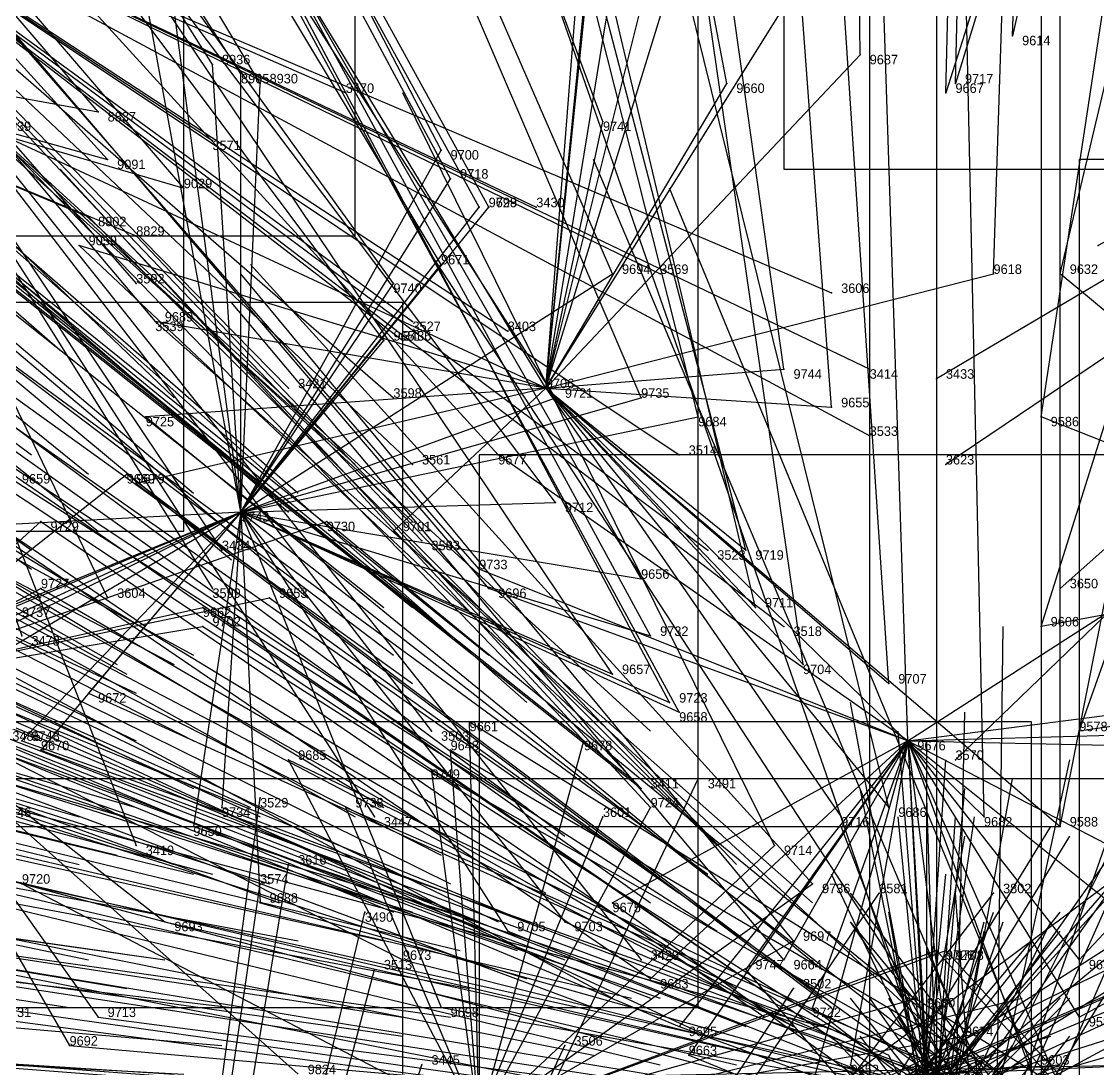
# Model space of a CAD drawing. Extents: x -0.5 to 0.59, y -0.5 to 0.59.
# Drawn here: x -0.096 to 0.017, y 0.0045 to 0.1145 of the extents above; entities that cross this region are included whole.
import ezdxf

# ---------------------------------------------------------------- set-up
doc = ezdxf.new("R2010")
doc.units = 0
for name, color, linetype in [('Clients', 3, 'CONTINUOUS'), ('Facilities', 3, 'CONTINUOUS'), ('Facilities_lines', 3, 'CONTINUOUS'), ('Min_max_boxes', 1, 'CONTINUOUS'), ('Normals', 1, 'CONTINUOUS'), ('Source_points', 5, 'CONTINUOUS'), ('Text', 3, 'CONTINUOUS')]:
    doc.layers.add(name, color=color, linetype=linetype)

msp = doc.modelspace()

# ---------------------------------------------------------------- linework, layer by layer
at = {"layer": 'Clients', "color": 5}
for p in [(0.008, 0.113, -0.283), (-0.008, 0.111, -0.278), (-0.076, 0.11, -0.334), (-0.073, 0.109, -0.328), (-0.071, 0.108, -0.324), (-0.022, 0.108, -0.275), (0.002, 0.108, -0.27), (-0.062, 0.107, -1.25), (0.001, 0.107, -0.268), (-0.088, 0.105, -0.342), (-0.035, 0.104, -0.274), (-0.076, 0.102, -1.25), (-0.052, 0.101, -0.283), (-0.087, 0.1, -0.331), (-0.051, 0.098, -0.277), (-0.079, 0.097, -0.313), (-0.048, 0.095, -0.267), (-0.047, 0.095, -0.266), (-0.042, 0.095, -1.25), (-0.089, 0.094, -0.322), (-0.084, 0.092, -0.313), (-0.09, 0.091, -0.32), (0.017, 0.091, -1.25), (-0.052, 0.089, -0.259), (-0.034, 0.088, -0.236), (-0.029, 0.088, -1.25), (0.006, 0.088, -0.222), (0.013, 0.088, -0.223), (-0.084, 0.087, -1.25), (-0.057, 0.087, -0.26), (-0.011, 0.086, -1.25), (-0.082, 0.083, -1.25), (-0.082, 0.083, -0.292), (-0.055, 0.083, -1.25), (-0.045, 0.082, -1.25), (-0.058, 0.081, -0.249), (-0.056, 0.081, -1.25), (-0.016, 0.078, -0.198), (-0.007, 0.078, -1.25), (0, 0.077, -1.25), (-0.068, 0.076, -1.25), (-0.057, 0.075, -1.25), (-0.04, 0.075, -0.213), (-0.031, 0.075, -0.204), (-0.011, 0.074, -0.187), (-0.083, 0.073, -0.276), (-0.025, 0.073, -0.192), (0.011, 0.073, -0.184), (-0.007, 0.071, -1.25), (-0.046, 0.069, -0.207), (-0.027, 0.069, -1.25), (-0.055, 0.068, -1.25), (0.001, 0.068, -1.25), (-0.085, 0.067, -0.271), (-0.084, 0.066, -0.267), (-0.04, 0.064, -0.188), (-0.094, 0.062, -0.28), (-0.064, 0.062, -0.222), (-0.057, 0.061, -0.208), (-0.054, 0.06, -1.25), (-0.075, 0.059, -1.25), (-0.024, 0.059, -1.25), (-0.02, 0.059, -0.155), (-0.048, 0.057, -0.188), (-0.031, 0.056, -0.161), (-0.094, 0.055, -0.273), (-0.076, 0.055, -1.25), (-0.047, 0.055, -0.18), (0.013, 0.055, -1.25), (-0.087, 0.054, -1.25), (-0.07, 0.054, -0.222), (-0.077, 0.053, -0.234), (-0.019, 0.053, -0.141), (-0.077, 0.051, -0.231), (-0.016, 0.051, -1.25), (0.011, 0.051, -0.131), (-0.096, 0.05, -1.25), (-0.03, 0.05, -0.145), (-0.014, 0.047, -0.122), (-0.034, 0.046, -0.142), (-0.005, 0.045, -0.114), (-0.089, 0.044, -0.247), (-0.028, 0.043, -0.128), (-0.027, 0.042, -0.125), (-0.049, 0.041, -0.159), (-0.053, 0.04, -1.25), (0.015, 0.04, -0.107), (-0.096, 0.039, -0.259), (-0.037, 0.039, -0.134), (-0.094, 0.038, -0.254), (-0.051, 0.038, -0.16), (-0.068, 0.037, -0.193), (0.002, 0.037, -1.25), (-0.053, 0.036, -0.161), (-0.031, 0.034, -1.25), (-0.025, 0.035, -1.25), (-0.071, 0.033, -1.25), (-0.075, 0.032, -0.205), (-0.062, 0.032, -0.174), (-0.03, 0.032, -0.11), (-0.005, 0.032, -0.08), (-0.059, 0.031, -1.25), (-0.035, 0.031, -1.25), (-0.01, 0.031, -0.082), (0.005, 0.031, -0.078), (-0.078, 0.03, -0.209), (0.013, 0.03, -0.083), (-0.084, 0.028, -1.25), (-0.017, 0.028, -0.081), (-0.068, 0.026, -1.25), (-0.096, 0.024, -0.248), (-0.071, 0.024, -1.25), (-0.013, 0.024, -0.068), (-0.006, 0.023, -1.25), (0.006, 0.023, -1.25), (-0.071, 0.022, -0.186), (-0.034, 0.022, -0.101), (-0.06, 0.021, -1.25), (-0.081, 0.02, -0.207), (-0.039, 0.02, -0.11), (-0.045, 0.019, -0.122), (-0.015, 0.018, -0.059), (0, 0.017, -0.042), (0.001, 0.017, -0.042), (-0.056, 0.016, -0.146), (-0.031, 0.016, -1.25), (-0.016, 0.016, -0.056), (0.015, 0.016, -0.056), (-0.059, 0.015, -1.25), (-0.02, 0.015, -0.063), (-0.03, 0.014, -0.082), (-0.015, 0.013, -1.25), (-0.002, 0.012, -0.03), (-0.052, 0.011, -0.132), (-0.013, 0.011, -0.043), (-0.088, 0.01, -0.221), (0.015, 0.01, -0.046), (-0.027, 0.009, -0.07), (0.003, 0.008, -0.022), (-0.091, 0.007, -0.229), (-0.039, 0.007, -1.25), (-0.026, 0.006, -0.067), (-0.054, 0.005, -1.25), (-0.009, 0.005, -0.026), (0.01, 0.005, -0.029)]:
    msp.add_point(p, dxfattribs=at)
at = {"layer": 'Facilities', "color": 3}
for p in [(-0.041, 0.076, -0.216), (-0.073, 0.063, -0.241), (-0.003, 0.039, -0.098)]:
    msp.add_point(p, dxfattribs=at)
at = {"layer": 'Facilities_lines', "color": 3}
for p, q in [((0.02, 0.167, -0.421), (0.001, 0.107, -0.268)), ((0.02, 0.167, -0.421), (0.002, 0.108, -0.27)), ((0.02, 0.167, -0.421), (0.008, 0.113, -0.283)), ((-0.041, 0.076, -0.216), (-0.034, 0.144, -0.369)), ((0.112, 0.143, -1.25), (0, 0.077, -1.25)), ((0.112, 0.143, -1.25), (0.001, 0.068, -1.25)), ((0.112, 0.143, -1.25), (0.002, 0.037, -1.25)), ((0.112, 0.143, -1.25), (0.013, 0.055, -1.25)), ((0.112, 0.143, -1.25), (0.017, 0.091, -1.25)), ((-0.041, 0.076, -0.216), (-0.035, 0.136, -0.351)), ((-0.126, 0.135, -1.25), (-0.045, 0.082, -1.25)), ((-0.126, 0.135, -1.25), (-0.031, 0.034, -1.25)), ((-0.126, 0.135, -1.25), (-0.007, 0.078, -1.25)), ((-0.126, 0.135, -1.25), (-0.084, 0.028, -1.25)), ((-0.126, 0.135, -1.25), (-0.031, 0.016, -1.25)), ((-0.126, 0.135, -1.25), (-0.068, 0.076, -1.25)), ((-0.126, 0.135, -1.25), (-0.042, 0.095, -1.25)), ((-0.126, 0.135, -1.25), (-0.075, 0.059, -1.25)), ((-0.126, 0.135, -1.25), (-0.056, 0.081, -1.25)), ((-0.126, 0.135, -1.25), (-0.059, 0.031, -1.25)), ((-0.126, 0.135, -1.25), (-0.062, 0.107, -1.25)), ((-0.126, 0.135, -1.25), (-0.096, 0.05, -1.25)), ((-0.126, 0.135, -1.25), (-0.053, 0.04, -1.25)), ((-0.126, 0.135, -1.25), (-0.027, 0.069, -1.25)), ((-0.126, 0.135, -1.25), (-0.016, 0.051, -1.25)), ((-0.126, 0.135, -1.25), (-0.024, 0.059, -1.25)), ((-0.126, 0.135, -1.25), (-0.055, 0.083, -1.25)), ((-0.126, 0.135, -1.25), (-0.007, 0.071, -1.25)), ((-0.126, 0.135, -1.25), (-0.082, 0.083, -1.25)), ((-0.126, 0.135, -1.25), (-0.055, 0.068, -1.25)), ((-0.126, 0.135, -1.25), (-0.029, 0.088, -1.25)), ((-0.126, 0.135, -1.25), (-0.076, 0.102, -1.25)), ((-0.126, 0.135, -1.25), (-0.054, 0.06, -1.25)), ((-0.126, 0.135, -1.25), (-0.084, 0.087, -1.25)), ((-0.126, 0.135, -1.25), (-0.057, 0.075, -1.25)), ((-0.126, 0.135, -1.25), (-0.076, 0.055, -1.25)), ((-0.126, 0.135, -1.25), (-0.087, 0.054, -1.25)), ((-0.126, 0.135, -1.25), (-0.011, 0.086, -1.25)), ((-0.041, 0.076, -0.216), (-0.032, 0.131, -0.337)), ((-0.041, 0.076, -0.216), (-0.025, 0.128, -0.325)), ((-0.041, 0.076, -0.216), (-0.037, 0.127, -0.331)), ((-0.073, 0.063, -0.241), (-0.081, 0.123, -0.368)), ((-0.041, 0.076, -0.216), (-0.03, 0.12, -0.309)), ((-0.073, 0.063, -0.241), (-0.083, 0.117, -0.358)), ((-0.041, 0.076, -0.216), (-0.016, 0.116, -0.292)), ((-0.137, 0.114, -0.445), (-0.084, 0.092, -0.313)), ((-0.137, 0.114, -0.445), (-0.088, 0.105, -0.342)), ((-0.137, 0.114, -0.445), (-0.089, 0.094, -0.322)), ((-0.137, 0.114, -0.445), (-0.079, 0.097, -0.313)), ((-0.137, 0.114, -0.445), (-0.087, 0.1, -0.331)), ((-0.041, 0.076, -0.216), (-0.008, 0.111, -0.278)), ((-0.073, 0.063, -0.241), (-0.076, 0.11, -0.334)), ((-0.073, 0.063, -0.241), (-0.073, 0.109, -0.328)), ((-0.073, 0.063, -0.241), (-0.071, 0.108, -0.324)), ((-0.041, 0.076, -0.216), (-0.022, 0.108, -0.275)), ((-0.041, 0.076, -0.216), (-0.099, 0.103, -0.357)), ((-0.041, 0.076, -0.216), (-0.035, 0.104, -0.274)), ((-0.073, 0.063, -0.241), (-0.052, 0.101, -0.283)), ((-0.073, 0.063, -0.241), (-0.051, 0.098, -0.277)), ((-0.073, 0.063, -0.241), (-0.048, 0.095, -0.267)), ((-0.073, 0.063, -0.241), (-0.047, 0.095, -0.266)), ((-0.041, 0.076, -0.216), (-0.09, 0.091, -0.32)), ((-0.073, 0.063, -0.241), (-0.052, 0.089, -0.259)), ((-0.073, 0.063, -0.241), (-0.034, 0.088, -0.236)), ((-0.041, 0.076, -0.216), (0.006, 0.088, -0.222)), ((0.049, 0.058, -0.189), (0.013, 0.088, -0.223)), ((-0.073, 0.063, -0.241), (-0.057, 0.087, -0.26)), ((-0.041, 0.076, -0.216), (-0.082, 0.083, -0.292)), ((-0.073, 0.063, -0.241), (-0.058, 0.081, -0.249)), ((-0.041, 0.076, -0.216), (-0.016, 0.078, -0.198)), ((-0.041, 0.076, -0.216), (-0.084, 0.066, -0.267)), ((-0.041, 0.076, -0.216), (-0.083, 0.073, -0.276)), ((-0.041, 0.076, -0.216), (-0.057, 0.061, -0.208)), ((-0.041, 0.076, -0.216), (-0.011, 0.074, -0.187)), ((-0.041, 0.076, -0.216), (0.013, 0.03, -0.083)), ((-0.041, 0.076, -0.216), (-0.005, 0.032, -0.08)), ((-0.041, 0.076, -0.216), (-0.014, 0.047, -0.122)), ((-0.041, 0.076, -0.216), (0.005, 0.031, -0.078)), ((-0.041, 0.076, -0.216), (-0.005, 0.045, -0.114)), ((-0.041, 0.076, -0.216), (-0.019, 0.053, -0.141)), ((-0.041, 0.076, -0.216), (-0.01, 0.031, -0.082)), ((-0.041, 0.076, -0.216), (-0.02, 0.059, -0.155)), ((-0.073, 0.063, -0.241), (-0.04, 0.075, -0.213)), ((-0.073, 0.063, -0.241), (-0.031, 0.075, -0.204)), ((-0.073, 0.063, -0.241), (-0.025, 0.073, -0.192)), ((0.049, 0.058, -0.189), (0.011, 0.073, -0.184)), ((-0.003, 0.039, -0.098), (-0.046, 0.069, -0.207)), ((-0.113, 0.045, -0.304), (-0.085, 0.067, -0.271)), ((-0.003, 0.039, -0.098), (0.039, 0.066, -0.19)), ((-0.073, 0.063, -0.241), (-0.04, 0.064, -0.188)), ((-0.073, 0.063, -0.241), (-0.129, 0.06, -0.355)), ((-0.073, 0.063, -0.241), (-0.122, 0.043, -0.324)), ((-0.073, 0.063, -0.241), (-0.116, 0.045, -0.312)), ((-0.073, 0.063, -0.241), (-0.116, 0.042, -0.309)), ((-0.073, 0.063, -0.241), (-0.108, 0.047, -0.295)), ((-0.073, 0.063, -0.241), (-0.107, 0.043, -0.287)), ((-0.073, 0.063, -0.241), (-0.096, 0.039, -0.259)), ((-0.073, 0.063, -0.241), (-0.094, 0.038, -0.254)), ((-0.073, 0.063, -0.241), (-0.089, 0.044, -0.247)), ((-0.073, 0.063, -0.241), (-0.078, 0.03, -0.209)), ((-0.073, 0.063, -0.241), (-0.075, 0.032, -0.205)), ((-0.073, 0.063, -0.241), (-0.071, 0.022, -0.186)), ((-0.073, 0.063, -0.241), (-0.052, 0.011, -0.132)), ((-0.073, 0.063, -0.241), (-0.034, 0.046, -0.142)), ((-0.073, 0.063, -0.241), (-0.031, 0.056, -0.161)), ((-0.073, 0.063, -0.241), (-0.027, 0.042, -0.125)), ((-0.073, 0.063, -0.241), (-0.028, 0.043, -0.128)), ((-0.073, 0.063, -0.241), (-0.03, 0.05, -0.145)), ((-0.073, 0.063, -0.241), (-0.039, 0.02, -0.11)), ((-0.073, 0.063, -0.241), (-0.045, 0.019, -0.122)), ((-0.113, 0.045, -0.304), (-0.094, 0.062, -0.28)), ((-0.113, 0.045, -0.304), (-0.064, 0.062, -0.222)), ((0.049, 0.058, -0.189), (0.011, 0.051, -0.131)), ((-0.003, 0.039, -0.098), (-0.048, 0.057, -0.188)), ((-0.113, 0.045, -0.304), (-0.094, 0.055, -0.273)), ((-0.003, 0.039, -0.098), (-0.047, 0.055, -0.18)), ((-0.113, 0.045, -0.304), (-0.07, 0.054, -0.222)), ((-0.113, 0.045, -0.304), (-0.077, 0.053, -0.234)), ((-0.113, 0.045, -0.304), (-0.077, 0.051, -0.231)), ((0.081, 0.05, -0.238), (0.015, 0.04, -0.107)), ((-0.113, 0.045, -0.304), (-0.056, 0.016, -0.146)), ((-0.113, 0.045, -0.304), (-0.091, 0.007, -0.229)), ((-0.113, 0.045, -0.304), (-0.081, 0.02, -0.207)), ((-0.113, 0.045, -0.304), (-0.088, 0.01, -0.221)), ((-0.113, 0.045, -0.304), (-0.067, 0.004, -0.168)), ((-0.003, 0.039, -0.098), (0.036, 0.044, -0.141)), ((-0.048, -0.001, -0.119), (-0.049, 0.041, -0.159)), ((-0.003, 0.039, -0.098), (0.034, 0.04, -0.13)), ((-0.048, -0.001, -0.119), (-0.037, 0.039, -0.134)), ((-0.003, 0.039, -0.098), (-0.034, 0.022, -0.101)), ((-0.003, 0.039, -0.098), (-0.03, 0.014, -0.082)), ((-0.003, 0.039, -0.098), (-0.027, 0.009, -0.07)), ((-0.003, 0.039, -0.098), (-0.026, 0.006, -0.067)), ((-0.003, 0.039, -0.098), (-0.02, 0.015, -0.063)), ((-0.003, 0.039, -0.098), (-0.016, 0.016, -0.056)), ((-0.003, 0.039, -0.098), (-0.013, 0.011, -0.043)), ((-0.003, 0.039, -0.098), (-0.013, 0.003, -0.034)), ((-0.003, 0.039, -0.098), (-0.009, 0.005, -0.026)), ((-0.003, 0.039, -0.098), (0.015, 0.01, -0.046)), ((-0.003, 0.039, -0.098), (0.015, 0.016, -0.056)), ((-0.003, 0.039, -0.098), (0.022, 0.019, -0.072)), ((-0.003, 0.039, -0.098), (0.041, 0.038, -0.139)), ((-0.003, 0.039, -0.098), (0.022, 0.026, -0.085)), ((-0.003, 0.039, -0.098), (0.004, -0.016, -0.041)), ((-0.003, 0.039, -0.098), (0, -0.013, -0.033)), ((-0.003, 0.039, -0.098), (-0.001, 0.001, -0.002)), ((-0.003, 0.039, -0.098), (0.015, -0.002, -0.038)), ((-0.003, 0.039, -0.098), (0.013, -0.004, -0.035)), ((-0.048, -0.001, -0.119), (-0.051, 0.038, -0.16)), ((-0.048, -0.001, -0.119), (-0.068, 0.037, -0.193)), ((-0.048, -0.001, -0.119), (-0.053, 0.036, -0.161)), ((-0.089, -0.1, -1.25), (-0.025, 0.035, -1.25)), ((-0.089, -0.1, -1.25), (-0.071, 0.033, -1.25)), ((-0.048, -0.001, -0.119), (-0.062, 0.032, -0.174)), ((-0.048, -0.001, -0.119), (-0.03, 0.032, -0.11)), ((-0.089, -0.1, -1.25), (-0.035, 0.031, -1.25)), ((-0.048, -0.001, -0.119), (-0.017, 0.028, -0.081)), ((-0.089, -0.1, -1.25), (-0.068, 0.026, -1.25)), ((-0.048, -0.001, -0.119), (-0.096, 0.024, -0.248)), ((-0.089, -0.1, -1.25), (-0.071, 0.024, -1.25)), ((-0.048, -0.001, -0.119), (-0.013, 0.024, -0.068)), ((-0.089, -0.1, -1.25), (-0.006, 0.023, -1.25)), ((-0.089, -0.1, -1.25), (0.006, 0.023, -1.25)), ((-0.089, -0.1, -1.25), (-0.06, 0.021, -1.25)), ((-0.048, -0.001, -0.119), (-0.015, 0.018, -0.059)), ((-0.048, -0.001, -0.119), (0.001, 0.017, -0.042)), ((-0.048, -0.001, -0.119), (0, 0.017, -0.042)), ((-0.089, -0.1, -1.25), (-0.059, 0.015, -1.25)), ((-0.089, -0.1, -1.25), (-0.015, 0.013, -1.25)), ((-0.048, -0.001, -0.119), (-0.002, 0.012, -0.03)), ((-0.048, -0.001, -0.119), (0.003, 0.008, -0.022)), ((-0.089, -0.1, -1.25), (-0.039, 0.007, -1.25)), ((-0.089, -0.1, -1.25), (-0.054, 0.005, -1.25)), ((-0.048, -0.001, -0.119), (0.01, 0.005, -0.029))]:
    msp.add_line(p, q, dxfattribs=at)
at = {"layer": 'Min_max_boxes', "color": 1}
for p, q in [((0, 0.275, -1.25), (0, -0.004, -1.25)), ((0, 0.275, -1.25), (0, -0.004, -1.25)), ((-0.016, 0.214, -0.553), (-0.016, 0.099, -0.553)), ((-0.016, 0.214, -0.259), (-0.016, 0.099, -0.259)), ((-0.061, 0.092, -0.612), (-0.061, 0.207, -0.612)), ((-0.061, 0.092, -0.347), (-0.061, 0.207, -0.347)), ((-0.007, -0.033, -1.25), (-0.007, 0.196, -1.25)), ((-0.007, -0.033, -1.25), (-0.007, 0.196, -1.25)), ((-0.079, 0.061, -0.557), (-0.079, 0.175, -0.557)), ((-0.079, 0.061, -0.293), (-0.079, 0.175, -0.293)), ((0.013, 0.03, -0.369), (0.013, 0.144, -0.369)), ((0.013, 0.03, -0.078), (0.013, 0.144, -0.078)), ((0.011, 0.13, -0.354), (0.011, -0.015, -0.354)), ((0.011, 0.13, -0.056), (0.011, -0.015, -0.056)), ((-0.025, 0.011, -0.368), (-0.025, 0.123, -0.368)), ((-0.025, 0.011, -0.11), (-0.025, 0.123, -0.11)), ((0.142, 0.1, -0.4), (0.015, 0.1, -0.4)), ((0.015, 0.1, -0.4), (0.015, 0.001, -0.4)), ((0.142, 0.1, -0.107), (0.015, 0.1, -0.107)), ((0.015, 0.1, -0.107), (0.015, 0.001, -0.107)), ((0.015, 0.1, -0.4), (0.015, 0.1, -0.107)), ((-0.016, 0.099, -0.553), (0.069, 0.099, -0.553)), ((-0.016, 0.099, -0.259), (0.069, 0.099, -0.259)), ((-0.016, 0.099, -0.553), (-0.016, 0.099, -0.259)), ((-0.163, 0.092, -0.612), (-0.061, 0.092, -0.612)), ((-0.163, 0.092, -0.347), (-0.061, 0.092, -0.347)), ((-0.061, 0.092, -0.612), (-0.061, 0.092, -0.347)), ((-0.056, 0.085, -0.466), (-0.18, 0.085, -0.466)), ((-0.056, 0.085, -0.146), (-0.18, 0.085, -0.146)), ((-0.056, 0.004, -0.466), (-0.056, 0.085, -0.466)), ((-0.056, 0.004, -0.146), (-0.056, 0.085, -0.146)), ((-0.056, 0.085, -0.466), (-0.056, 0.085, -0.146)), ((0.041, 0.069, -0.207), (-0.048, 0.069, -0.207)), ((-0.048, 0.069, -0.207), (-0.048, -0.016, -0.207)), ((0.041, 0.069, -0.002), (-0.048, 0.069, -0.002)), ((-0.048, 0.069, -0.002), (-0.048, -0.016, -0.002)), ((-0.048, 0.069, -0.207), (-0.048, 0.069, -0.002)), ((-0.182, 0.061, -0.557), (-0.079, 0.061, -0.557)), ((-0.182, 0.061, -0.293), (-0.079, 0.061, -0.293)), ((-0.079, 0.061, -0.557), (-0.079, 0.061, -0.293)), ((0.01, 0.041, -0.253), (-0.097, 0.041, -0.253)), ((0.01, 0.041, -0.022), (-0.097, 0.041, -0.022)), ((0.01, -0.029, -0.253), (0.01, 0.041, -0.253)), ((0.01, -0.029, -0.022), (0.01, 0.041, -0.022)), ((0.01, 0.041, -0.253), (0.01, 0.041, -0.022)), ((0.104, 0.035, -1.25), (-0.259, 0.035, -1.25)), ((0.104, 0.035, -1.25), (-0.259, 0.035, -1.25)), ((-0.099, 0.03, -0.369), (0.013, 0.03, -0.369)), ((-0.099, 0.03, -0.078), (0.013, 0.03, -0.078)), ((0.013, 0.03, -0.369), (0.013, 0.03, -0.078)), ((-0.129, 0.011, -0.368), (-0.025, 0.011, -0.368)), ((-0.129, 0.011, -0.11), (-0.025, 0.011, -0.11)), ((-0.025, 0.011, -0.368), (-0.025, 0.011, -0.11))]:
    msp.add_line(p, q, dxfattribs=at)
at = {"layer": 'Normals', "color": 1}
for p, q in [((0.008, 0.113, -0.283), (0.011, 0.204, -0.242)), ((-0.008, 0.111, -0.278), (-0.009, 0.201, -0.235)), ((-0.022, 0.108, -0.275), (-0.039, 0.198, -0.234)), ((0.001, 0.107, -0.268), (0.003, 0.198, -0.226)), ((0.002, 0.108, -0.27), (0.004, 0.198, -0.227)), ((-0.035, 0.104, -0.274), (-0.067, 0.19, -0.234)), ((-0.076, 0.11, -0.334), (-0.125, 0.188, -0.295)), ((-0.073, 0.109, -0.328), (-0.123, 0.187, -0.289)), ((-0.071, 0.108, -0.324), (-0.118, 0.187, -0.284)), ((-0.052, 0.101, -0.283), (-0.094, 0.182, -0.243)), ((-0.051, 0.098, -0.277), (-0.095, 0.18, -0.239)), ((0.006, 0.088, -0.222), (0.009, 0.18, -0.181)), ((-0.048, 0.095, -0.267), (-0.093, 0.177, -0.23)), ((-0.047, 0.095, -0.266), (-0.092, 0.177, -0.23)), ((0.013, 0.088, -0.223), (0.034, 0.177, -0.182)), ((-0.088, 0.105, -0.342), (-0.148, 0.175, -0.304)), ((-0.034, 0.088, -0.236), (-0.071, 0.173, -0.199)), ((-0.016, 0.078, -0.198), (-0.029, 0.17, -0.163)), ((-0.052, 0.089, -0.259), (-0.1, 0.169, -0.223)), ((-0.087, 0.1, -0.331), (-0.149, 0.168, -0.293)), ((-0.011, 0.074, -0.187), (-0.018, 0.168, -0.153)), ((-0.079, 0.097, -0.313), (-0.139, 0.167, -0.274)), ((-0.025, 0.073, -0.192), (-0.048, 0.164, -0.158)), ((0.011, 0.073, -0.184), (0.025, 0.165, -0.148)), ((-0.057, 0.087, -0.26), (-0.111, 0.162, -0.222)), ((-0.031, 0.075, -0.204), (-0.067, 0.159, -0.163)), ((-0.058, 0.081, -0.249), (-0.114, 0.156, -0.213)), ((-0.041, 0.076, -0.216), (-0.089, 0.155, -0.178)), ((-0.04, 0.075, -0.213), (-0.09, 0.153, -0.175)), ((-0.02, 0.059, -0.155), (-0.043, 0.147, -0.115)), ((-0.16, 0.146, -0.542), (-0.092, 0.083, -0.58)), ((-0.019, 0.053, -0.141), (-0.04, 0.142, -0.1)), ((-0.162, 0.141, -0.536), (-0.092, 0.08, -0.574)), ((-0.147, 0.139, -0.506), (-0.08, 0.075, -0.543)), ((-0.046, 0.069, -0.207), (-0.108, 0.137, -0.168)), ((-0.04, 0.064, -0.188), (-0.095, 0.137, -0.147)), ((-0.014, 0.047, -0.122), (-0.027, 0.137, -0.082)), ((0.011, 0.051, -0.131), (0.038, 0.137, -0.087)), ((-0.031, 0.056, -0.161), (-0.077, 0.136, -0.121)), ((-0.005, 0.045, -0.114), (-0.011, 0.136, -0.072)), ((-0.03, 0.05, -0.145), (-0.074, 0.131, -0.106)), ((-0.003, 0.039, -0.098), (-0.006, 0.131, -0.06)), ((-0.13, 0.13, -0.46), (-0.061, 0.068, -0.496)), ((0.015, 0.04, -0.107), (0.046, 0.128, -0.071)), ((-0.048, 0.057, -0.188), (-0.109, 0.127, -0.149)), ((-0.137, 0.126, -0.466), (-0.067, 0.065, -0.502)), ((-0.161, 0.125, -0.51), (-0.089, 0.067, -0.547)), ((-0.149, 0.125, -0.486), (-0.078, 0.065, -0.524)), ((-0.123, 0.125, -0.439), (-0.055, 0.062, -0.476)), ((-0.169, 0.124, -0.525), (-0.095, 0.069, -0.563)), ((-0.139, 0.124, -0.465), (-0.068, 0.063, -0.501)), ((-0.047, 0.055, -0.18), (-0.106, 0.124, -0.14)), ((-0.028, 0.043, -0.128), (-0.071, 0.124, -0.088)), ((-0.027, 0.042, -0.125), (-0.071, 0.123, -0.086)), ((0.005, 0.031, -0.078), (0.003, 0.123, -0.038)), ((-0.034, 0.046, -0.142), (-0.085, 0.122, -0.103)), ((-0.005, 0.032, -0.08), (-0.027, 0.121, -0.04)), ((0.013, 0.03, -0.083), (0.031, 0.121, -0.043)), ((-0.161, 0.119, -0.501), (-0.088, 0.061, -0.537)), ((-0.145, 0.117, -0.467), (-0.074, 0.058, -0.503)), ((-0.01, 0.031, -0.082), (-0.04, 0.117, -0.039)), ((-0.137, 0.114, -0.445), (-0.066, 0.054, -0.482)), ((-0.171, 0.113, -0.513), (-0.095, 0.059, -0.55)), ((-0.127, 0.112, -0.423), (-0.055, 0.053, -0.46)), ((-0.171, 0.111, -0.509), (-0.095, 0.057, -0.546)), ((-0.131, 0.111, -0.428), (-0.058, 0.053, -0.465)), ((-0.124, 0.11, -0.413), (-0.052, 0.051, -0.45)), ((-0.123, 0.108, -0.41), (-0.051, 0.05, -0.447)), ((-0.062, 0.107, -1.25), (-0.062, 0.107, -1.15)), ((-0.017, 0.028, -0.081), (-0.056, 0.107, -0.035)), ((-0.119, 0.106, -0.399), (-0.047, 0.048, -0.437)), ((-0.159, 0.103, -0.473), (-0.083, 0.051, -0.512)), ((-0.131, 0.104, -0.417), (-0.057, 0.048, -0.454)), ((-0.112, 0.104, -0.382), (-0.043, 0.043, -0.421)), ((-0.037, 0.039, -0.134), (-0.1, 0.104, -0.093)), ((-0.099, 0.103, -0.357), (-0.03, 0.04, -0.394)), ((-0.076, 0.102, -1.25), (-0.076, 0.102, -1.15)), ((-0.175, 0.1, -0.504), (-0.094, 0.054, -0.542)), ((0.003, 0.008, -0.022), (-0.036, 0.1, -0.008)), ((-0.13, 0.099, -0.408), (-0.055, 0.045, -0.445)), ((-0.03, 0.032, -0.11), (-0.092, 0.099, -0.069)), ((0.01, 0.005, -0.029), (-0.028, 0.097, -0.015)), ((-0.042, 0.095, -1.25), (-0.042, 0.095, -1.15)), ((-0.089, 0.094, -0.322), (-0.023, 0.028, -0.361)), ((-0.105, 0.093, -0.35), (-0.032, 0.035, -0.387)), ((-0.166, 0.092, -0.475), (-0.086, 0.047, -0.514)), ((-0.159, 0.092, -0.46), (-0.078, 0.048, -0.498)), ((-0.104, 0.092, -0.347), (-0.031, 0.034, -0.383)), ((-0.084, 0.092, -0.313), (-0.021, 0.026, -0.352)), ((-0.166, 0.091, -0.473), (-0.085, 0.046, -0.511)), ((-0.09, 0.091, -0.32), (-0.023, 0.028, -0.358)), ((0.017, 0.091, -1.25), (0.017, 0.091, -1.15)), ((-0.162, 0.09, -0.462), (-0.08, 0.047, -0.501)), ((-0.002, 0.012, -0.03), (-0.053, 0.09, 0.005)), ((-0.013, 0.024, -0.068), (-0.072, 0.089, -0.021)), ((0.01, -0.003, -0.025), (0.05, 0.089, -0.022)), ((-0.015, 0.018, -0.059), (-0.073, 0.088, -0.016)), ((-0.029, 0.088, -1.25), (-0.029, 0.088, -1.15)), ((-0.084, 0.087, -1.25), (-0.084, 0.087, -1.15)), ((-0.011, 0.086, -1.25), (-0.011, 0.086, -1.15)), ((0.015, 0.016, -0.056), (0.081, 0.087, -0.029)), ((-0.127, 0.085, -0.383), (-0.05, 0.034, -0.42)), ((-0.016, 0.016, -0.056), (-0.074, 0.085, -0.013)), ((-0.113, 0.084, -0.353), (-0.039, 0.029, -0.391)), ((-0.168, 0.083, -0.469), (-0.084, 0.044, -0.507)), ((-0.12, 0.083, -0.365), (-0.043, 0.032, -0.403)), ((-0.082, 0.083, -1.25), (-0.082, 0.083, -1.15)), ((-0.082, 0.083, -0.292), (-0.013, 0.022, -0.331)), ((-0.055, 0.083, -1.25), (-0.055, 0.083, -1.15)), ((-0.045, 0.082, -1.25), (-0.045, 0.082, -1.15)), ((-0.16, 0.081, -0.448), (-0.078, 0.039, -0.486)), ((-0.056, 0.081, -1.25), (-0.056, 0.081, -1.15)), ((-0.138, 0.08, -0.398), (-0.058, 0.032, -0.434)), ((-0.099, 0.08, -0.318), (-0.024, 0.025, -0.354)), ((-0.168, 0.079, -0.463), (-0.084, 0.039, -0.501)), ((-0.104, 0.077, -0.323), (-0.027, 0.023, -0.358)), ((-0.007, 0.078, -1.25), (-0.007, 0.078, -1.15)), ((0, 0.077, -1.25), (0, 0.077, -1.15)), ((-0.142, 0.076, -0.403), (-0.061, 0.031, -0.44)), ((-0.106, 0.076, -0.326), (-0.03, 0.022, -0.361)), ((-0.068, 0.076, -1.25), (-0.068, 0.076, -1.15)), ((-0.179, 0.075, -0.486), (-0.094, 0.039, -0.523)), ((-0.057, 0.075, -1.25), (-0.057, 0.075, -1.15)), ((-0.162, 0.074, -0.444), (-0.078, 0.034, -0.482)), ((-0.083, 0.073, -0.276), (-0.012, 0.015, -0.315)), ((-0.007, 0.071, -1.25), (-0.007, 0.071, -1.15)), ((-0.157, 0.07, -0.429), (-0.072, 0.032, -0.467)), ((-0.155, 0.069, -0.425), (-0.071, 0.031, -0.462)), ((-0.135, 0.069, -0.379), (-0.052, 0.027, -0.415)), ((-0.122, 0.069, -0.35), (-0.041, 0.023, -0.387)), ((-0.101, 0.069, -0.306), (-0.023, 0.019, -0.343)), ((-0.027, 0.069, -1.25), (-0.027, 0.069, -1.15)), ((-0.055, 0.068, -1.25), (-0.055, 0.068, -1.15)), ((0.001, 0.068, -1.25), (0.001, 0.068, -1.15)), ((-0.097, 0.067, -0.294), (-0.02, 0.014, -0.331)), ((-0.085, 0.067, -0.271), (-0.012, 0.012, -0.311)), ((-0.084, 0.066, -0.267), (-0.011, 0.011, -0.308)), ((-0.134, 0.065, -0.373), (-0.051, 0.024, -0.409)), ((-0.03, 0.014, -0.082), (-0.102, 0.063, -0.033)), ((-0.073, 0.063, -0.241), (0, 0.006, -0.278)), ((-0.094, 0.062, -0.28), (-0.018, 0.01, -0.321)), ((-0.064, 0.062, -0.222), (0.008, 0.003, -0.259)), ((-0.129, 0.06, -0.355), (-0.046, 0.02, -0.393)), ((-0.1, 0.061, -0.293), (-0.021, 0.013, -0.332)), ((-0.057, 0.061, -0.208), (0.01, -0.001, -0.249)), ((-0.054, 0.06, -1.25), (-0.054, 0.06, -1.15)), ((-0.138, 0.059, -0.375), (-0.053, 0.022, -0.412)), ((-0.075, 0.059, -1.25), (-0.075, 0.059, -1.15)), ((-0.024, 0.059, -1.25), (-0.024, 0.059, -1.15)), ((-0.174, 0.058, -0.458), (-0.084, 0.032, -0.495)), ((-0.18, 0.057, -0.472), (-0.09, 0.031, -0.508)), ((0.015, 0.01, -0.046), (0.101, 0.057, -0.026)), ((-0.143, 0.056, -0.385), (-0.057, 0.021, -0.422)), ((-0.134, 0.056, -0.362), (-0.048, 0.02, -0.399)), ((-0.116, 0.056, -0.321), (-0.034, 0.012, -0.359)), ((-0.168, 0.055, -0.441), (-0.08, 0.026, -0.478)), ((-0.129, 0.055, -0.351), (-0.043, 0.02, -0.388)), ((-0.094, 0.055, -0.273), (-0.015, 0.009, -0.312)), ((-0.076, 0.055, -1.25), (-0.076, 0.055, -1.15)), ((0.013, 0.055, -1.25), (0.013, 0.055, -1.15)), ((-0.156, 0.054, -0.413), (-0.069, 0.022, -0.45)), ((-0.087, 0.054, -1.25), (-0.087, 0.054, -1.15)), ((-0.07, 0.054, -0.222), (0.005, 0, -0.259)), ((-0.001, 0.001, -0.002), (0.084, 0.054, 0.002)), ((-0.134, 0.053, -0.359), (-0.047, 0.019, -0.396)), ((-0.077, 0.053, -0.234), (-0.001, 0.001, -0.273)), ((-0.158, 0.052, -0.417), (-0.07, 0.024, -0.454)), ((-0.097, 0.052, -0.276), (-0.015, 0.009, -0.314)), ((-0.077, 0.051, -0.231), (0, 0.002, -0.271)), ((-0.016, 0.051, -1.25), (-0.016, 0.051, -1.15)), ((0.006, -0.03, -0.077), (0.007, 0.051, -0.135)), ((-0.096, 0.05, -1.25), (-0.096, 0.05, -1.15)), ((-0.176, 0.049, -0.456), (-0.086, 0.027, -0.494)), ((-0.165, 0.049, -0.431), (-0.076, 0.025, -0.468)), ((-0.143, 0.049, -0.377), (-0.055, 0.021, -0.415)), ((-0.18, 0.048, -0.466), (-0.09, 0.026, -0.502)), ((-0.126, 0.048, -0.337), (-0.039, 0.016, -0.375)), ((-0.169, 0.047, -0.438), (-0.078, 0.025, -0.474)), ((-0.14, 0.047, -0.369), (-0.051, 0.021, -0.407)), ((-0.132, 0.047, -0.351), (-0.044, 0.017, -0.388)), ((-0.108, 0.047, -0.295), (-0.024, 0.008, -0.332)), ((-0.004, -0.034, -0.085), (0.024, 0.046, -0.139)), ((-0.116, 0.045, -0.312), (-0.03, 0.012, -0.35)), ((-0.113, 0.045, -0.304), (-0.027, 0.009, -0.341)), ((-0.122, 0.043, -0.324), (-0.036, 0.011, -0.362)), ((-0.107, 0.043, -0.287), (-0.02, 0.009, -0.324)), ((-0.089, 0.044, -0.247), (-0.005, 0.006, -0.288)), ((0.006, -0.037, -0.094), (-0.009, 0.043, -0.151)), ((-0.131, 0.042, -0.344), (-0.043, 0.014, -0.382)), ((-0.116, 0.042, -0.309), (-0.029, 0.012, -0.347)), ((-0.009, -0.031, -0.08), (0.036, 0.042, -0.131)), ((0.001, -0.044, -0.11), (0.003, 0.042, -0.162)), ((-0.049, 0.041, -0.159), (0.03, -0.008, -0.197)), ((-0.053, 0.04, -1.25), (-0.053, 0.04, -1.15)), ((0.003, -0.048, -0.119), (-0.004, 0.04, -0.168)), ((-0.141, 0.039, -0.366), (-0.05, 0.017, -0.402)), ((-0.096, 0.039, -0.259), (-0.009, 0.008, -0.298)), ((-0.001, -0.053, -0.132), (-0.001, 0.039, -0.171)), ((-0.148, 0.038, -0.382), (-0.058, 0.018, -0.42)), ((-0.094, 0.038, -0.254), (-0.008, 0.006, -0.295)), ((-0.051, 0.038, -0.16), (0.029, -0.009, -0.197)), ((-0.068, 0.037, -0.193), (0.014, -0.002, -0.235)), ((-0.005, -0.053, -0.133), (0.001, 0.037, -0.177)), ((-0.004, -0.046, -0.116), (0.014, 0.037, -0.168)), ((0.002, 0.037, -1.25), (0.002, 0.037, -1.15)), ((-0.053, 0.036, -0.161), (0.028, -0.01, -0.197)), ((-0.011, -0.004, -0.03), (0.075, 0.036, -0.062)), ((-0.18, 0.035, -0.458), (-0.089, 0.016, -0.495)), ((-0.158, 0.035, -0.405), (-0.067, 0.018, -0.443)), ((-0.031, 0.034, -1.25), (-0.031, 0.034, -1.15)), ((-0.025, 0.035, -1.25), (-0.025, 0.035, -1.15)), ((0.018, -0.052, -0.139), (-0.011, 0.034, -0.18)), ((-0.008, -0.053, -0.135), (0.008, 0.035, -0.178)), ((0.01, -0.055, -0.141), (-0.008, 0.034, -0.181)), ((-0.005, -0.056, -0.14), (0.003, 0.034, -0.182)), ((-0.122, 0.033, -0.316), (-0.032, 0.012, -0.354)), ((-0.101, 0.033, -0.266), (-0.012, 0.009, -0.305)), ((-0.071, 0.033, -1.25), (-0.071, 0.033, -1.15)), ((0.002, -0.06, -0.151), (-0.001, 0.033, -0.187)), ((-0.075, 0.032, -0.205), (0.01, 0, -0.245)), ((-0.062, 0.032, -0.174), (0.023, -0.005, -0.212)), ((-0.059, 0.031, -1.25), (-0.059, 0.031, -1.15)), ((-0.035, 0.031, -1.25), (-0.035, 0.031, -1.15)), ((-0.009, -0.059, -0.15), (0.004, 0.031, -0.192)), ((-0.004, -0.06, -0.15), (0.002, 0.031, -0.191)), ((0.005, -0.061, -0.152), (-0.004, 0.031, -0.191)), ((-0.14, 0.03, -0.359), (-0.049, 0.013, -0.395)), ((-0.078, 0.03, -0.209), (0.008, 0.001, -0.251)), ((-0.035, -0.047, -0.147), (0.012, 0.03, -0.189)), ((-0.029, -0.043, -0.13), (0.023, 0.03, -0.175)), ((0.023, -0.056, -0.152), (-0.01, 0.03, -0.189)), ((-0.173, 0.029, -0.438), (-0.081, 0.016, -0.476)), ((-0.172, 0.029, -0.436), (-0.081, 0.016, -0.474)), ((-0.033, -0.048, -0.147), (0.014, 0.029, -0.189)), ((-0.013, -0.063, -0.161), (0.003, 0.029, -0.197)), ((-0.176, 0.028, -0.445), (-0.085, 0.013, -0.483)), ((-0.111, 0.028, -0.285), (-0.021, 0.004, -0.323)), ((-0.084, 0.028, -1.25), (-0.084, 0.028, -1.15)), ((-0.033, -0.045, -0.14), (0.019, 0.028, -0.185)), ((-0.12, 0.027, -0.308), (-0.029, 0.005, -0.344)), ((-0.049, -0.026, -0.139), (0.022, 0.027, -0.184)), ((-0.038, -0.039, -0.136), (0.022, 0.027, -0.182)), ((-0.037, -0.04, -0.136), (0.021, 0.027, -0.182)), ((-0.022, -0.053, -0.145), (0.018, 0.027, -0.187)), ((-0.183, 0.025, -0.461), (-0.091, 0.011, -0.5)), ((-0.11, 0.026, -0.283), (-0.021, 0.005, -0.323)), ((-0.1, 0.025, -0.256), (-0.01, 0.004, -0.295)), ((-0.068, 0.026, -1.25), (-0.068, 0.026, -1.15)), ((-0.045, -0.023, -0.127), (0.03, 0.025, -0.172)), ((0.028, -0.057, -0.159), (-0.011, 0.025, -0.201)), ((-0.008, -0.069, -0.175), (0.001, 0.025, -0.208)), ((-0.148, 0.024, -0.375), (-0.056, 0.01, -0.411)), ((-0.126, 0.024, -0.322), (-0.036, 0.006, -0.36)), ((-0.096, 0.024, -0.248), (-0.006, 0.004, -0.286)), ((-0.071, 0.024, -1.25), (-0.071, 0.024, -1.15)), ((-0.143, 0.023, -0.363), (-0.051, 0.01, -0.399)), ((-0.03, -0.019, -0.089), (0.048, 0.023, -0.134)), ((0.045, -0.048, -0.164), (-0.009, 0.023, -0.21)), ((-0.006, 0.023, -1.25), (-0.006, 0.023, -1.15)), ((0.009, -0.071, -0.179), (0.002, 0.023, -0.213)), ((0.006, 0.023, -1.25), (0.006, 0.023, -1.15)), ((-0.167, 0.022, -0.42), (-0.074, 0.011, -0.457)), ((-0.071, 0.022, -0.186), (0.018, -0.003, -0.224)), ((-0.034, 0.022, -0.101), (0.039, -0.03, -0.145)), ((-0.019, -0.061, -0.159), (0.018, 0.022, -0.201)), ((-0.148, 0.021, -0.374), (-0.056, 0.008, -0.411)), ((-0.06, 0.021, -1.25), (-0.06, 0.021, -1.15)), ((-0.044, -0.051, -0.167), (0.013, 0.021, -0.207)), ((-0.025, -0.068, -0.181), (0.006, 0.021, -0.214)), ((0.011, -0.07, -0.176), (-0.005, 0.021, -0.215)), ((0.003, -0.073, -0.183), (-0.002, 0.021, -0.216)), ((-0.125, 0.02, -0.317), (-0.034, 0.002, -0.355)), ((-0.081, 0.02, -0.207), (0.008, 0, -0.249)), ((-0.039, 0.02, -0.11), (0.045, -0.016, -0.15)), ((-0.028, -0.062, -0.171), (0.012, 0.02, -0.211)), ((-0.024, -0.069, -0.182), (0.007, 0.02, -0.216)), ((-0.019, -0.071, -0.183), (0.005, 0.02, -0.217)), ((0.047, -0.048, -0.168), (-0.009, 0.02, -0.214)), ((0.041, -0.054, -0.169), (-0.009, 0.02, -0.214)), ((-0.045, 0.019, -0.122), (0.041, -0.015, -0.16)), ((-0.044, -0.053, -0.171), (0.013, 0.019, -0.212)), ((-0.013, -0.074, -0.187), (0.005, 0.019, -0.221)), ((-0.115, 0.018, -0.291), (-0.024, 0.003, -0.33)), ((-0.051, -0.017, -0.134), (0.029, 0.017, -0.184)), ((-0.05, -0.053, -0.182), (0.01, 0.018, -0.219)), ((-0.049, -0.039, -0.157), (0.02, 0.018, -0.201)), ((0.036, -0.066, -0.188), (-0.001, 0.017, -0.23)), ((0, 0.017, -0.042), (0.063, -0.053, -0.077)), ((0.001, 0.017, -0.042), (0.064, -0.052, -0.077)), ((-0.062, -0.024, -0.167), (0.02, 0.016, -0.208)), ((-0.056, 0.016, -0.146), (0.032, -0.006, -0.188)), ((-0.031, 0.016, -1.25), (-0.031, 0.016, -1.15)), ((0.039, -0.064, -0.188), (-0.005, 0.016, -0.228)), ((-0.168, 0.015, -0.421), (-0.075, 0.007, -0.458)), ((-0.059, 0.015, -1.25), (-0.059, 0.015, -1.15)), ((-0.02, 0.015, -0.063), (0.037, -0.052, -0.109)), ((-0.102, 0.014, -0.257), (-0.01, 0, -0.294)), ((-0.056, -0.02, -0.148), (0.026, 0.014, -0.194)), ((-0.064, -0.023, -0.171), (0.02, 0.013, -0.212)), ((-0.015, 0.013, -1.25), (-0.015, 0.013, -1.15)), ((-0.08, -0.01, -0.203), (0.009, 0.012, -0.241)), ((-0.052, -0.054, -0.187), (0.014, 0.012, -0.224)), ((-0.051, -0.056, -0.189), (0.013, 0.012, -0.226)), ((0.048, -0.06, -0.192), (-0.009, 0.012, -0.232)), ((0.046, -0.063, -0.195), (-0.007, 0.012, -0.235)), ((0.043, -0.067, -0.199), (-0.005, 0.012, -0.238)), ((-0.099, 0.011, -0.248), (-0.007, -0.002, -0.287)), ((-0.052, 0.011, -0.132), (0.038, -0.005, -0.173)), ((-0.013, 0.011, -0.043), (0.059, -0.044, -0.085)), ((0.047, -0.065, -0.199), (-0.005, 0.011, -0.239)), ((-0.173, 0.01, -0.432), (-0.08, 0.004, -0.47)), ((-0.1, 0.01, -0.252), (-0.009, -0.002, -0.29)), ((-0.088, 0.01, -0.221), (0.004, -0.002, -0.259)), ((0.047, -0.067, -0.205), (-0.004, 0.01, -0.243)), ((-0.172, 0.009, -0.43), (-0.079, 0.004, -0.467)), ((-0.15, 0.009, -0.375), (-0.057, 0.002, -0.413)), ((-0.075, -0.019, -0.195), (0.012, 0.008, -0.235)), ((-0.069, -0.02, -0.18), (0.019, 0.008, -0.217)), ((-0.041, -0.064, -0.191), (0.014, 0.008, -0.232)), ((-0.027, 0.009, -0.07), (0.055, -0.021, -0.12)), ((0.052, -0.059, -0.195), (-0.011, 0.008, -0.235)), ((-0.01, -0.083, -0.209), (0.002, 0.008, -0.25)), ((0.049, -0.065, -0.204), (-0.008, 0.008, -0.24)), ((-0.128, 0.007, -0.321), (-0.036, 0, -0.359)), ((-0.091, 0.007, -0.229), (0, -0.001, -0.268)), ((-0.066, -0.018, -0.17), (0.022, 0.007, -0.211)), ((-0.063, -0.046, -0.195), (0.011, 0.007, -0.236)), ((-0.044, -0.07, -0.206), (0.008, 0.007, -0.244)), ((-0.039, 0.007, -1.25), (-0.039, 0.007, -1.15)), ((-0.087, -0.014, -0.221), (0.003, 0.006, -0.259)), ((-0.085, -0.018, -0.217), (0.005, 0.006, -0.255)), ((-0.084, -0.028, -0.22), (0.002, 0.006, -0.258)), ((-0.08, -0.027, -0.211), (0.006, 0.006, -0.25)), ((-0.026, 0.006, -0.067), (0.053, -0.026, -0.119)), ((0.036, -0.077, -0.212), (-0.005, 0.006, -0.249)), ((0.02, -0.084, -0.215), (0.004, 0.006, -0.256)), ((-0.077, -0.001, -0.193), (0.013, 0.005, -0.235)), ((-0.072, -0.03, -0.195), (0.013, 0.005, -0.233)), ((-0.07, 0.003, -0.174), (0.021, 0.005, -0.216)), ((-0.069, 0.001, -0.172), (0.022, 0.005, -0.214)), ((-0.054, 0.005, -1.25), (-0.054, 0.005, -1.15)), ((-0.051, -0.063, -0.202), (0.01, 0.005, -0.242)), ((-0.047, -0.066, -0.202), (0.012, 0.005, -0.241)), ((0.052, -0.064, -0.207), (-0.01, 0.005, -0.243)), ((-0.009, 0.005, -0.026), (0.064, -0.05, -0.067)), ((0.055, -0.072, -0.226), (0.001, 0.005, -0.262))]:
    msp.add_line(p, q, dxfattribs=at)
at = {"layer": 'Source_points', "color": 5}
for p in [(0.008, 0.113, -0.283), (-0.008, 0.111, -0.278), (-0.076, 0.11, -0.334), (-0.073, 0.109, -0.328), (-0.071, 0.108, -0.324), (-0.022, 0.108, -0.275), (0.002, 0.108, -0.27), (-0.062, 0.107, -1.25), (0.001, 0.107, -0.268), (-0.088, 0.105, -0.342), (-0.035, 0.104, -0.274), (-0.076, 0.102, -1.25), (-0.052, 0.101, -0.283), (-0.087, 0.1, -0.331), (-0.051, 0.098, -0.277), (-0.079, 0.097, -0.313), (-0.048, 0.095, -0.267), (-0.047, 0.095, -0.266), (-0.042, 0.095, -1.25), (-0.089, 0.094, -0.322), (-0.084, 0.092, -0.313), (-0.09, 0.091, -0.32), (0.017, 0.091, -1.25), (-0.052, 0.089, -0.259), (-0.034, 0.088, -0.236), (-0.029, 0.088, -1.25), (0.006, 0.088, -0.222), (0.013, 0.088, -0.223), (-0.084, 0.087, -1.25), (-0.057, 0.087, -0.26), (-0.011, 0.086, -1.25), (-0.082, 0.083, -1.25), (-0.082, 0.083, -0.292), (-0.055, 0.083, -1.25), (-0.045, 0.082, -1.25), (-0.058, 0.081, -0.249), (-0.056, 0.081, -1.25), (-0.016, 0.078, -0.198), (-0.007, 0.078, -1.25), (0, 0.077, -1.25), (-0.068, 0.076, -1.25), (-0.041, 0.076, -0.216), (-0.057, 0.075, -1.25), (-0.04, 0.075, -0.213), (-0.031, 0.075, -0.204), (-0.011, 0.074, -0.187), (-0.083, 0.073, -0.276), (-0.025, 0.073, -0.192), (0.011, 0.073, -0.184), (-0.007, 0.071, -1.25), (-0.046, 0.069, -0.207), (-0.027, 0.069, -1.25), (-0.055, 0.068, -1.25), (0.001, 0.068, -1.25), (-0.085, 0.067, -0.271), (-0.084, 0.066, -0.267), (-0.04, 0.064, -0.188), (-0.073, 0.063, -0.241), (-0.094, 0.062, -0.28), (-0.064, 0.062, -0.222), (-0.057, 0.061, -0.208), (-0.054, 0.06, -1.25), (-0.075, 0.059, -1.25), (-0.024, 0.059, -1.25), (-0.02, 0.059, -0.155), (-0.048, 0.057, -0.188), (-0.031, 0.056, -0.161), (-0.094, 0.055, -0.273), (-0.076, 0.055, -1.25), (-0.047, 0.055, -0.18), (0.013, 0.055, -1.25), (-0.087, 0.054, -1.25), (-0.07, 0.054, -0.222), (-0.077, 0.053, -0.234), (-0.019, 0.053, -0.141), (-0.077, 0.051, -0.231), (-0.016, 0.051, -1.25), (0.011, 0.051, -0.131), (-0.096, 0.05, -1.25), (-0.03, 0.05, -0.145), (-0.014, 0.047, -0.122), (-0.034, 0.046, -0.142), (-0.005, 0.045, -0.114), (-0.089, 0.044, -0.247), (-0.028, 0.043, -0.128), (-0.027, 0.042, -0.125), (-0.049, 0.041, -0.159), (-0.053, 0.04, -1.25), (0.015, 0.04, -0.107), (-0.096, 0.039, -0.259), (-0.037, 0.039, -0.134), (-0.003, 0.039, -0.098), (-0.094, 0.038, -0.254), (-0.051, 0.038, -0.16), (-0.068, 0.037, -0.193), (0.002, 0.037, -1.25), (-0.053, 0.036, -0.161), (-0.031, 0.034, -1.25), (-0.025, 0.035, -1.25), (-0.071, 0.033, -1.25), (-0.075, 0.032, -0.205), (-0.062, 0.032, -0.174), (-0.03, 0.032, -0.11), (-0.005, 0.032, -0.08), (-0.059, 0.031, -1.25), (-0.035, 0.031, -1.25), (-0.01, 0.031, -0.082), (0.005, 0.031, -0.078), (-0.078, 0.03, -0.209), (0.013, 0.03, -0.083), (-0.084, 0.028, -1.25), (-0.017, 0.028, -0.081), (-0.068, 0.026, -1.25), (-0.096, 0.024, -0.248), (-0.071, 0.024, -1.25), (-0.013, 0.024, -0.068), (-0.006, 0.023, -1.25), (0.006, 0.023, -1.25), (-0.071, 0.022, -0.186), (-0.034, 0.022, -0.101), (-0.06, 0.021, -1.25), (-0.081, 0.02, -0.207), (-0.039, 0.02, -0.11), (-0.045, 0.019, -0.122), (-0.015, 0.018, -0.059), (0, 0.017, -0.042), (0.001, 0.017, -0.042), (-0.056, 0.016, -0.146), (-0.031, 0.016, -1.25), (-0.016, 0.016, -0.056), (0.015, 0.016, -0.056), (-0.059, 0.015, -1.25), (-0.02, 0.015, -0.063), (-0.03, 0.014, -0.082), (-0.015, 0.013, -1.25), (-0.002, 0.012, -0.03), (-0.052, 0.011, -0.132), (-0.013, 0.011, -0.043), (-0.088, 0.01, -0.221), (0.015, 0.01, -0.046), (-0.027, 0.009, -0.07), (0.003, 0.008, -0.022), (-0.091, 0.007, -0.229), (-0.039, 0.007, -1.25), (-0.026, 0.006, -0.067), (-0.054, 0.005, -1.25), (-0.009, 0.005, -0.026), (0.01, 0.005, -0.029)]:
    msp.add_point(p, dxfattribs=at)

# ---------------------------------------------------------------- texts
at = {"layer": 'Text', "color": 3}
for s, p in [('9614', (0.009, 0.112, -0.283)), ('8936', (-0.075, 0.11, -0.334)), ('9687', (-0.007, 0.11, -0.278)), ('8965', (-0.073, 0.108, -0.328)), ('8930', (-0.07, 0.108, -0.324)), ('9717', (0.003, 0.108, -0.27)), ('3470', (-0.062, 0.107, -1.25)), ('9660', (-0.021, 0.107, -0.275)), ('9667', (0.002, 0.107, -0.268)), ('8939', (-0.098, 0.103, -0.357)), ('8837', (-0.087, 0.104, -0.342)), ('9741', (-0.035, 0.103, -0.274)), ('3571', (-0.076, 0.101, -1.25)), ('9700', (-0.051, 0.1, -0.283)), ('9091', (-0.086, 0.099, -0.331)), ('9718', (-0.05, 0.098, -0.277)), ('9029', (-0.079, 0.097, -0.313)), ('9699', (-0.047, 0.095, -0.267)), ('9728', (-0.047, 0.095, -0.266)), ('3430', (-0.042, 0.095, -1.25)), ('8902', (-0.088, 0.093, -0.322)), ('8829', (-0.084, 0.092, -0.313)), ('9059', (-0.089, 0.091, -0.32)), ('9671', (-0.052, 0.089, -0.259)), ('9694', (-0.033, 0.088, -0.236)), ('3569', (-0.029, 0.088, -1.25)), ('9618', (0.006, 0.088, -0.222)), ('9632', (0.014, 0.088, -0.223)), ('3592', (-0.084, 0.087, -1.25)), ('9740', (-0.057, 0.086, -0.26)), ('3606', (-0.01, 0.086, -1.25)), ('9689', (-0.081, 0.083, -0.292)), ('3539', (-0.082, 0.082, -1.25)), ('3527', (-0.055, 0.082, -1.25)), ('3403', (-0.045, 0.082, -1.25)), ('9651', (-0.057, 0.081, -0.249)), ('3436', (-0.056, 0.081, -1.25)), ('9744', (-0.015, 0.077, -0.198)), ('3414', (-0.007, 0.077, -1.25)), ('3433', (0.001, 0.077, -1.25)), ('3421', (-0.067, 0.076, -1.25)), ('9706', (-0.041, 0.076, -0.216)), ('3598', (-0.057, 0.075, -1.25)), ('9721', (-0.039, 0.075, -0.213)), ('9735', (-0.031, 0.075, -0.204)), ('9655', (-0.01, 0.074, -0.187)), ('9725', (-0.083, 0.072, -0.276)), ('9684', (-0.025, 0.072, -0.192)), ('9586', (0.012, 0.072, -0.184)), ('3533', (-0.007, 0.071, -1.25)), ('3561', (-0.054, 0.068, -1.25)), ('9677', (-0.046, 0.068, -0.207)), ('3514', (-0.026, 0.069, -1.25)), ('3623', (0.001, 0.068, -1.25)), ('9659', (-0.096, 0.066, -0.294)), ('9669', (-0.085, 0.066, -0.271)), ('9679', (-0.084, 0.066, -0.267)), ('9712', (-0.039, 0.063, -0.188)), ('9743', (-0.073, 0.062, -0.241)), ('9729', (-0.093, 0.061, -0.28)), ('9730', (-0.064, 0.061, -0.222)), ('9701', (-0.056, 0.061, -0.208)), ('3434', (-0.075, 0.059, -1.25)), ('3583', (-0.053, 0.059, -1.25)), ('3523', (-0.023, 0.058, -1.25)), ('9719', (-0.019, 0.058, -0.155)), ('9733', (-0.048, 0.057, -0.188)), ('9656', (-0.031, 0.056, -0.161)), ('9727', (-0.094, 0.055, -0.273)), ('3650', (0.014, 0.055, -1.25)), ('3604', (-0.086, 0.054, -1.25)), ('3599', (-0.076, 0.054, -1.25)), ('9653', (-0.069, 0.054, -0.222)), ('9696', (-0.046, 0.054, -0.18)), ('9711', (-0.018, 0.053, -0.141)), ('9737', (-0.096, 0.052, -0.276)), ('9662', (-0.077, 0.052, -0.234)), ('9702', (-0.076, 0.051, -0.231)), ('9606', (0.012, 0.051, -0.131)), ('9732', (-0.029, 0.05, -0.145)), ('3518', (-0.015, 0.05, -1.25)), ('3478', (-0.095, 0.049, -1.25)), ('9657', (-0.033, 0.046, -0.142)), ('9704', (-0.014, 0.046, -0.122)), ('9707', (-0.004, 0.045, -0.114)), ('9672', (-0.088, 0.043, -0.247)), ('9723', (-0.027, 0.043, -0.128)), ('9658', (-0.027, 0.041, -0.125)), ('9661', (-0.049, 0.04, -0.159)), ('9578', (0.015, 0.04, -0.107)), ('3485', (-0.097, 0.039, -1.25)), ('9748', (-0.095, 0.039, -0.259)), ('3503', (-0.052, 0.039, -1.25)), ('9670', (-0.094, 0.038, -0.254)), ('9648', (-0.051, 0.038, -0.16)), ('9678', (-0.037, 0.038, -0.134)), ('9676', (-0.002, 0.038, -0.098)), ('9685', (-0.067, 0.037, -0.193)), ('3570', (0.002, 0.037, -1.25)), ('9749', (-0.053, 0.035, -0.161)), ('3411', (-0.03, 0.034, -1.25)), ('3491', (-0.024, 0.034, -1.25)), ('3529', (-0.071, 0.032, -1.25)), ('9738', (-0.061, 0.032, -0.174)), ('9724', (-0.03, 0.032, -0.11)), ('3546', (-0.098, 0.031, -1.25)), ('9734', (-0.075, 0.031, -0.205)), ('3601', (-0.035, 0.031, -1.25)), ('9686', (-0.004, 0.031, -0.08)), ('3447', (-0.058, 0.03, -1.25)), ('9716', (-0.01, 0.03, -0.082)), ('9682', (0.005, 0.03, -0.078)), ('9588', (0.014, 0.03, -0.083)), ('9650', (-0.078, 0.029, -0.209)), ('3419', (-0.083, 0.027, -1.25)), ('9714', (-0.016, 0.027, -0.081)), ('3616', (-0.067, 0.026, -1.25)), ('9720', (-0.096, 0.024, -0.248)), ('3574', (-0.071, 0.024, -1.25)), ('9736', (-0.012, 0.023, -0.068)), ('3581', (-0.006, 0.023, -1.25)), ('3802', (0.007, 0.023, -1.25)), ('9688', (-0.07, 0.022, -0.186)), ('9675', (-0.034, 0.021, -0.101)), ('3490', (-0.06, 0.02, -1.25)), ('9693', (-0.08, 0.019, -0.207)), ('9705', (-0.044, 0.019, -0.122)), ('9703', (-0.038, 0.019, -0.11)), ('9697', (-0.014, 0.018, -0.059)), ('9673', (-0.056, 0.016, -0.146)), ('3420', (-0.03, 0.016, -1.25)), ('9726', (0.001, 0.016, -0.042)), ('9708', (0.002, 0.016, -0.042)), ('3513', (-0.058, 0.015, -1.25)), ('9747', (-0.019, 0.015, -0.063)), ('9664', (-0.015, 0.015, -0.056)), ('9636', (0.016, 0.015, -0.056)), ('9683', (-0.029, 0.013, -0.082)), ('3502', (-0.014, 0.013, -1.25)), ('9680', (-0.001, 0.011, -0.03)), ('9731', (-0.098, 0.01, -0.248)), ('9713', (-0.087, 0.01, -0.221)), ('9698', (-0.051, 0.01, -0.132)), ('9722', (-0.013, 0.01, -0.043)), ('9581', (0.016, 0.009, -0.046)), ('9692', (-0.091, 0.007, -0.229)), ('3506', (-0.038, 0.007, -1.25)), ('9695', (-0.026, 0.008, -0.07)), ('9674', (0.003, 0.008, -0.022)), ('9663', (-0.026, 0.006, -0.067)), ('3445', (-0.053, 0.005, -1.25)), ('9603', (0.011, 0.005, -0.029)), ('9824', (-0.066, 0.004, -0.168)), ('9652', (-0.009, 0.004, -0.026))]:
    msp.add_text(s, height=0.001, dxfattribs=at).set_placement(p)

doc.saveas('drawing.dxf')
